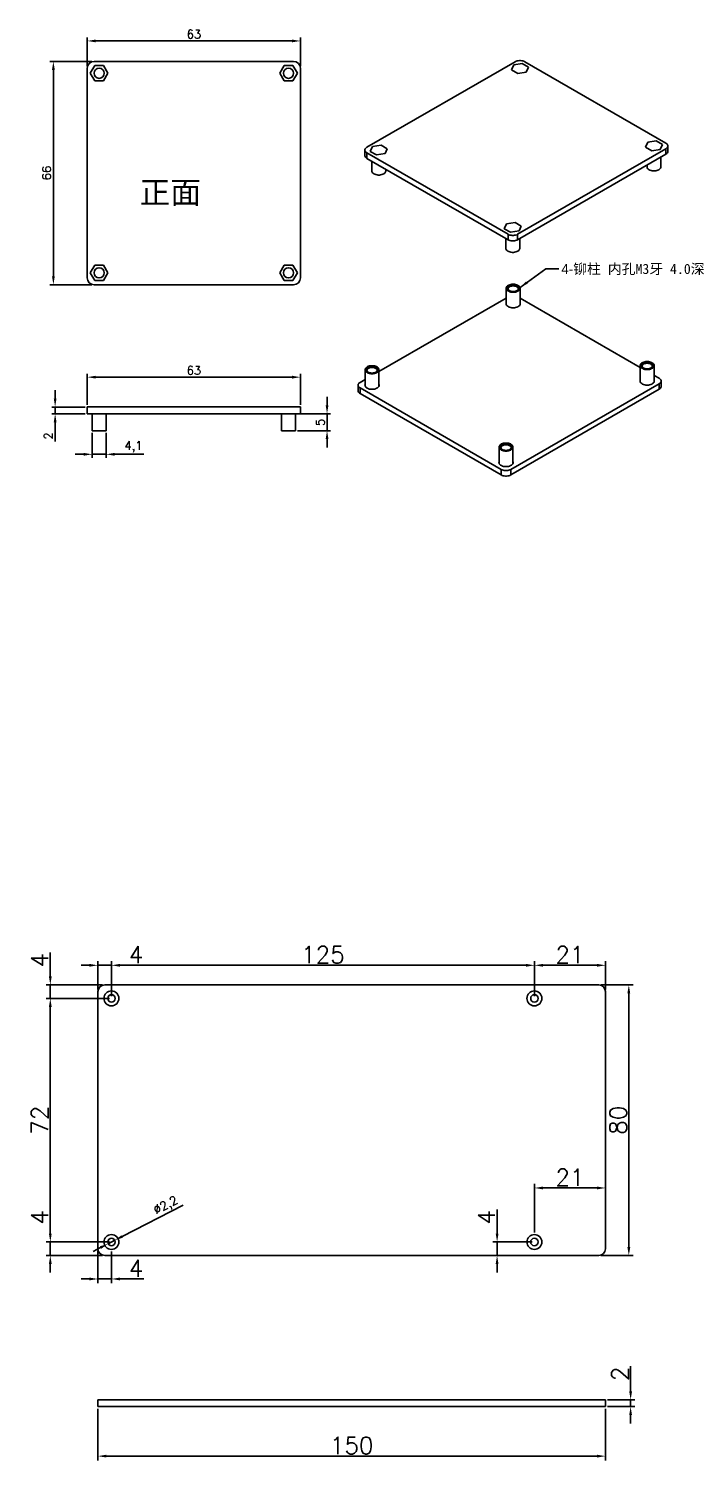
# Model space of a CAD drawing. Header units: millimetres. Extents: x 1426 to 4436, y -331 to 92.
# Drawn here: x 2455 to 2647, y -331.2 to 92.1 of the extents above; entities that cross this region are included whole.
import ezdxf

# ---------------------------------------------------------------- set-up
doc = ezdxf.new("R2010")
doc.units = ezdxf.units.MM
doc.styles.add('ST', font='PMingLiU.ttf')
doc.styles.get("Standard").update_dxf_attribs({"font": 'txt', "bigfont": 'gbcbig.shx'})
doc.dimstyles.new('ISO-25', dxfattribs={"dimtxt": 2.5, "dimasz": 2.5, "dimexe": 1.25, "dimexo": 0.625, "dimtad": 1, "dimtxsty": 'Standard', "dimcen": 2.5, "dimadec": 0, "dimazin": 0, "dimtfac": 1, "dimtmove": 0, "dimatfit": 3, "dimfxl": 0, "dimarcsym": 0})

# ---------------------------------------------------------------- blocks, each defined once
blk = doc.blocks.new('*D257')
at = {"color": 0, "lineweight": -2}
for p, q in [((2472.94, -184.84), (2470.44, -184.84)), ((2475.44, -192), (2475.44, -183.59)), ((2475.44, -184.84), (2479.44, -184.84)), ((2479.44, -194), (2479.44, -183.59)), ((2481.94, -184.84), (2489.02, -184.84))]:
    blk.add_line(p, q, dxfattribs=at)
at = {"color": 0}
for points in [[(2472.94, -184.42), (2472.94, -185.25), (2475.44, -184.84)], [(2481.94, -184.42), (2481.94, -185.25), (2479.44, -184.84)]]:
    blk.add_solid(points, dxfattribs=at)
at = {"layer": 'Defpoints', "color": 0}
for p in [(2479.44, -184.84), (2475.44, -192.63), (2479.44, -194.63)]:
    blk.add_point(p, dxfattribs=at)
at = {"color": 0, "insert": (2486.73, -181.71), "char_height": 5, "attachment_point": 5}
blk.add_mtext('4', dxfattribs=at)
blk = doc.blocks.new('*D259')
at = {"color": 0, "lineweight": -2}
for p, q in [((2479.44, -194), (2479.44, -183.59)), ((2481.94, -184.84), (2601.94, -184.84)), ((2604.44, -194), (2604.44, -183.59))]:
    blk.add_line(p, q, dxfattribs=at)
at = {"color": 0}
for points in [[(2481.94, -184.42), (2481.94, -185.25), (2479.44, -184.84)], [(2601.94, -184.42), (2601.94, -185.25), (2604.44, -184.84)]]:
    blk.add_solid(points, dxfattribs=at)
at = {"layer": 'Defpoints', "color": 0}
for p in [(2604.44, -184.84), (2479.44, -194.63), (2604.44, -194.63)]:
    blk.add_point(p, dxfattribs=at)
at = {"color": 0, "insert": (2541.94, -181.71), "char_height": 5, "attachment_point": 5}
blk.add_mtext('125', dxfattribs=at)
blk = doc.blocks.new('*D260')
at = {"color": 0, "lineweight": -2}
for p, q in [((2604.44, -194), (2604.44, -183.59)), ((2606.94, -184.84), (2622.94, -184.84)), ((2625.44, -192), (2625.44, -183.59))]:
    blk.add_line(p, q, dxfattribs=at)
at = {"color": 0}
for points in [[(2606.94, -184.42), (2606.94, -185.25), (2604.44, -184.84)], [(2622.94, -184.42), (2622.94, -185.25), (2625.44, -184.84)]]:
    blk.add_solid(points, dxfattribs=at)
at = {"layer": 'Defpoints', "color": 0}
for p in [(2625.44, -184.84), (2604.44, -194.63), (2625.44, -192.63)]:
    blk.add_point(p, dxfattribs=at)
at = {"color": 0, "insert": (2614.94, -181.71), "char_height": 5, "attachment_point": 5}
blk.add_mtext('21', dxfattribs=at)
blk = doc.blocks.new('*D258')
at = {"color": 0, "lineweight": -2}
for p, q in [((2461.37, -264.13), (2461.37, -257.05)), ((2478.81, -266.63), (2460.12, -266.63)), ((2461.37, -270.63), (2461.37, -266.63)), ((2476.81, -270.63), (2460.12, -270.63)), ((2461.37, -273.13), (2461.37, -275.63))]:
    blk.add_line(p, q, dxfattribs=at)
at = {"color": 0}
for points in [[(2460.95, -264.13), (2461.78, -264.13), (2461.37, -266.63)], [(2460.95, -273.13), (2461.78, -273.13), (2461.37, -270.63)]]:
    blk.add_solid(points, dxfattribs=at)
at = {"layer": 'Defpoints', "color": 0}
for p in [(2461.37, -266.63), (2479.44, -266.63), (2477.44, -270.63)]:
    blk.add_point(p, dxfattribs=at)
at = {"color": 0, "insert": (2458.24, -259.34), "char_height": 5, "attachment_point": 5, "rotation": 90}
blk.add_mtext('4', dxfattribs=at)
blk = doc.blocks.new('*D261')
at = {"color": 0, "lineweight": -2}
for p, q in [((2478.81, -194.63), (2460.12, -194.63)), ((2461.37, -264.13), (2461.37, -197.13)), ((2478.81, -266.63), (2460.12, -266.63))]:
    blk.add_line(p, q, dxfattribs=at)
at = {"color": 0}
for points in [[(2460.95, -197.13), (2461.78, -197.13), (2461.37, -194.63)], [(2460.95, -264.13), (2461.78, -264.13), (2461.37, -266.63)]]:
    blk.add_solid(points, dxfattribs=at)
at = {"layer": 'Defpoints', "color": 0}
for p in [(2461.37, -194.63), (2479.44, -194.63), (2479.44, -266.63)]:
    blk.add_point(p, dxfattribs=at)
at = {"color": 0, "insert": (2458.24, -230.63), "char_height": 5, "attachment_point": 5, "rotation": 90}
blk.add_mtext('72', dxfattribs=at)
blk = doc.blocks.new('*D262')
at = {"color": 0, "lineweight": -2}
for p, q in [((2461.37, -188.13), (2461.37, -181.05)), ((4149.79, -185.76), (4131.83, -185.76)), ((4133.08, -237.06), (4133.08, -188.26)), ((2476.81, -190.63), (2460.12, -190.63)), ((2478.81, -194.63), (2460.12, -194.63)), ((2461.37, -194.63), (2461.37, -190.63)), ((2461.37, -197.13), (2461.37, -199.63)), ((4148.51, -239.56), (4131.83, -239.56))]:
    blk.add_line(p, q, dxfattribs=at)
at = {"color": 0}
for points in [[(4132.66, -188.26), (4133.5, -188.26), (4133.08, -185.76)], [(2460.95, -188.13), (2461.78, -188.13), (2461.37, -190.63)], [(2460.95, -197.13), (2461.78, -197.13), (2461.37, -194.63)], [(4132.66, -237.06), (4133.5, -237.06), (4133.08, -239.56)]]:
    blk.add_solid(points, dxfattribs=at)
at = {"layer": 'Defpoints', "color": 0}
for p in [(4133.08, -185.76), (4150.42, -185.76), (2461.37, -190.63), (2477.44, -190.63), (2479.44, -194.63), (4149.14, -239.56)]:
    blk.add_point(p, dxfattribs=at)
at = {"color": 0, "attachment_point": 5, "rotation": 90}
for s, insert, char_height in [('4', (2458.24, -183.34), 5), ('53,8', (4131, -212.66), 2.5)]:
    blk.add_mtext(s, dxfattribs=dict(at, insert=insert, char_height=char_height))
blk = doc.blocks.new('*D263')
at = {"color": 0, "lineweight": -2}
for p, q in [((4144.42, -196.04), (4144.42, -178.9)), ((4146.92, -180.15), (4173.92, -180.15)), ((4176.42, -200.83), (4176.42, -178.9)), ((2593.41, -264.13), (2593.41, -257.05)), ((2603.81, -266.63), (2592.16, -266.63)), ((2593.41, -270.63), (2593.41, -266.63)), ((2593.46, -270.63), (2592.16, -270.63)), ((2593.41, -273.13), (2593.41, -275.63))]:
    blk.add_line(p, q, dxfattribs=at)
at = {"color": 0}
for points in [[(4146.92, -179.74), (4146.92, -180.57), (4144.42, -180.15)], [(4173.92, -179.74), (4173.92, -180.57), (4176.42, -180.15)], [(2592.99, -264.13), (2593.83, -264.13), (2593.41, -266.63)], [(2592.99, -273.13), (2593.83, -273.13), (2593.41, -270.63)]]:
    blk.add_solid(points, dxfattribs=at)
at = {"layer": 'Defpoints', "color": 0}
for p in [(4176.42, -180.15), (4144.42, -196.66), (4176.42, -201.46), (2593.41, -266.63), (2604.44, -266.63), (2594.08, -270.63)]:
    blk.add_point(p, dxfattribs=at)
at = {"color": 0, "insert": (4160.42, -178.28), "char_height": 2.5, "attachment_point": 5}
blk.add_mtext('32', dxfattribs=at)
at = {"color": 0, "insert": (2590.28, -259.34), "char_height": 5, "attachment_point": 5, "rotation": 90}
blk.add_mtext('4', dxfattribs=at)
blk = doc.blocks.new('*D264')
at = {"color": 0, "lineweight": -2}
for p, q in [((2604.44, -263.8), (2604.44, -249.41)), ((2606.94, -250.66), (2622.94, -250.66)), ((2625.44, -250.62), (2625.44, -251.91))]:
    blk.add_line(p, q, dxfattribs=at)
at = {"color": 0}
for points in [[(2606.94, -250.25), (2606.94, -251.08), (2604.44, -250.66)], [(2622.94, -250.25), (2622.94, -251.08), (2625.44, -250.66)]]:
    blk.add_solid(points, dxfattribs=at)
at = {"layer": 'Defpoints', "color": 0}
for p in [(2625.44, -250), (2625.44, -250.66), (2604.44, -264.43)]:
    blk.add_point(p, dxfattribs=at)
at = {"color": 0, "insert": (2614.94, -247.54), "char_height": 5, "attachment_point": 5}
blk.add_mtext('21', dxfattribs=at)
blk = doc.blocks.new('*D265')
at = {"color": 0, "lineweight": -2}
for p, q in [((2475.44, -269.25), (2475.44, -278.82)), ((2479.44, -269.45), (2479.44, -278.82)), ((2472.94, -277.57), (2470.44, -277.57)), ((2475.44, -277.57), (2479.44, -277.57)), ((2481.94, -277.57), (2489.02, -277.57))]:
    blk.add_line(p, q, dxfattribs=at)
at = {"color": 0}
for points in [[(2472.94, -277.15), (2472.94, -277.98), (2475.44, -277.57)], [(2481.94, -277.15), (2481.94, -277.98), (2479.44, -277.57)]]:
    blk.add_solid(points, dxfattribs=at)
at = {"layer": 'Defpoints', "color": 0}
for p in [(2475.44, -268.63), (2479.44, -268.83), (2479.44, -277.57)]:
    blk.add_point(p, dxfattribs=at)
at = {"color": 0, "insert": (2486.73, -274.44), "char_height": 5, "attachment_point": 5}
blk.add_mtext('4', dxfattribs=at)
blk = doc.blocks.new('*D266')
at = {"color": 0, "lineweight": -2}
for p, q in [((2475.44, -315.93), (2475.44, -331.19)), ((2625.44, -315.93), (2625.44, -331.19)), ((2622.94, -329.94), (2477.94, -329.94))]:
    blk.add_line(p, q, dxfattribs=at)
at = {"color": 0}
for points in [[(2477.94, -329.52), (2477.94, -330.35), (2475.44, -329.94)], [(2622.94, -329.52), (2622.94, -330.35), (2625.44, -329.94)]]:
    blk.add_solid(points, dxfattribs=at)
at = {"layer": 'Defpoints', "color": 0}
for p in [(2475.44, -315.31), (2625.44, -315.31), (2475.44, -329.94)]:
    blk.add_point(p, dxfattribs=at)
at = {"color": 0, "insert": (2550.44, -326.81), "char_height": 5, "attachment_point": 5}
blk.add_mtext('150', dxfattribs=at)
blk = doc.blocks.new('*D267')
at = {"color": 0, "lineweight": -2}
for p, q in [((2632.87, -310.81), (2632.87, -303.34)), ((2626.06, -313.31), (2634.12, -313.31)), ((2626.06, -315.31), (2634.12, -315.31)), ((2632.87, -315.31), (2632.87, -313.31)), ((2632.87, -317.81), (2632.87, -320.31))]:
    blk.add_line(p, q, dxfattribs=at)
at = {"color": 0}
for points in [[(2632.46, -310.81), (2633.29, -310.81), (2632.87, -313.31)], [(2632.46, -317.81), (2633.29, -317.81), (2632.87, -315.31)]]:
    blk.add_solid(points, dxfattribs=at)
at = {"layer": 'Defpoints', "color": 0}
for p in [(2625.44, -313.31), (2625.44, -315.31), (2632.87, -315.31)]:
    blk.add_point(p, dxfattribs=at)
at = {"color": 0, "insert": (2629.75, -305.63), "char_height": 5, "attachment_point": 5, "rotation": 90}
blk.add_mtext('2', dxfattribs=at)
blk = doc.blocks.new('*D268')
at = {"color": 0, "lineweight": -2}
for p, q in [((2500.59, -255.73), (2482.64, -264.98)), ((2478.46, -267.13), (2480.42, -266.12)), ((2476.24, -268.28), (2474.02, -269.42))]:
    blk.add_line(p, q, dxfattribs=at)
at = {"color": 0}
for points in [[(2482.45, -264.61), (2482.83, -265.35), (2480.42, -266.12)], [(2476.05, -267.91), (2476.43, -268.65), (2478.46, -267.13)]]:
    blk.add_solid(points, dxfattribs=at)
at = {"layer": 'Defpoints', "color": 0}
for p in [(2480.42, -266.12), (2478.46, -267.13)]:
    blk.add_point(p, dxfattribs=at)
at = {"color": 0, "insert": (2495.56, -255.98), "char_height": 2.5, "attachment_point": 5, "rotation": 27.2556}
blk.add_mtext('∅2,2', dxfattribs=at)
blk = doc.blocks.new('*D269')
at = {"color": 0, "lineweight": -2}
for p, q in [((2624.06, -190.63), (2633.59, -190.63)), ((2632.34, -268.13), (2632.34, -193.13)), ((2624.06, -270.63), (2633.59, -270.63))]:
    blk.add_line(p, q, dxfattribs=at)
at = {"color": 0}
for points in [[(2631.92, -193.13), (2632.76, -193.13), (2632.34, -190.63)], [(2631.92, -268.13), (2632.76, -268.13), (2632.34, -270.63)]]:
    blk.add_solid(points, dxfattribs=at)
at = {"layer": 'Defpoints', "color": 0}
for p in [(2623.44, -190.63), (2632.34, -190.63), (2623.44, -270.63)]:
    blk.add_point(p, dxfattribs=at)
at = {"color": 0, "insert": (2629.22, -230.63), "char_height": 5, "attachment_point": 5, "rotation": 90}
blk.add_mtext('80', dxfattribs=at)
blk = doc.blocks.new('*D247')
at = {"color": 0, "lineweight": -2}
for p, q in [((2472.29, 80.99), (2472.29, 89.42)), ((2535.29, 80.99), (2535.29, 89.42)), ((2474.79, 88.42), (2532.79, 88.42))]:
    blk.add_line(p, q, dxfattribs=at)
at = {"color": 0}
for points in [[(2474.79, 88.84), (2474.79, 88.01), (2472.29, 88.42)], [(2532.79, 88.84), (2532.79, 88.01), (2535.29, 88.42)]]:
    blk.add_solid(points, dxfattribs=at)
at = {"layer": 'Defpoints', "color": 0}
for p in [(2535.29, 88.42), (2472.29, 80.37), (2535.29, 80.37)]:
    blk.add_point(p, dxfattribs=at)
at = {"color": 0, "insert": (2503.79, 90.42), "char_height": 2.5, "attachment_point": 5}
blk.add_mtext('63', dxfattribs=at)
blk = doc.blocks.new('*D248')
at = {"color": 0, "lineweight": -2}
for p, q in [((2473.66, 82.37), (2461.27, 82.37)), ((2462.27, 79.87), (2462.27, 18.87)), ((2473.66, 16.37), (2461.27, 16.37))]:
    blk.add_line(p, q, dxfattribs=at)
at = {"color": 0}
for points in [[(2461.86, 79.87), (2462.69, 79.87), (2462.27, 82.37)], [(2461.86, 18.87), (2462.69, 18.87), (2462.27, 16.37)]]:
    blk.add_solid(points, dxfattribs=at)
at = {"layer": 'Defpoints', "color": 0}
for p in [(2474.29, 82.37), (2462.27, 16.37), (2474.29, 16.37)]:
    blk.add_point(p, dxfattribs=at)
at = {"color": 0, "insert": (2460.27, 49.37), "char_height": 2.5, "attachment_point": 5, "rotation": 90}
blk.add_mtext('66', dxfattribs=at)
blk = doc.blocks.new('*D249')
at = {"color": 0, "lineweight": -2}
for p, q in [((2462.79, -17.29), (2462.79, -14.79)), ((2471.66, -19.79), (2461.79, -19.79)), ((2462.79, -19.79), (2462.79, -21.79)), ((2471.66, -21.79), (2461.79, -21.79)), ((2462.79, -24.29), (2462.79, -29.95))]:
    blk.add_line(p, q, dxfattribs=at)
at = {"color": 0}
for points in [[(2462.38, -17.29), (2463.21, -17.29), (2462.79, -19.79)], [(2462.38, -24.29), (2463.21, -24.29), (2462.79, -21.79)]]:
    blk.add_solid(points, dxfattribs=at)
at = {"layer": 'Defpoints', "color": 0}
for p in [(2472.29, -19.79), (2462.79, -21.79), (2472.29, -21.79)]:
    blk.add_point(p, dxfattribs=at)
at = {"color": 0, "insert": (2460.79, -28.37), "char_height": 2.5, "attachment_point": 5, "rotation": 90}
blk.add_mtext('2', dxfattribs=at)
blk = doc.blocks.new('*D250')
at = {"color": 0, "lineweight": -2}
for p, q in [((2473.74, -27.41), (2473.74, -34.77)), ((2477.84, -27.41), (2477.84, -34.77)), ((2471.24, -33.77), (2468.74, -33.77)), ((2473.74, -33.77), (2477.84, -33.77)), ((2480.34, -33.77), (2489, -33.77))]:
    blk.add_line(p, q, dxfattribs=at)
at = {"color": 0}
for points in [[(2471.24, -33.36), (2471.24, -34.19), (2473.74, -33.77)], [(2480.34, -33.36), (2480.34, -34.19), (2477.84, -33.77)]]:
    blk.add_solid(points, dxfattribs=at)
at = {"layer": 'Defpoints', "color": 0}
for p in [(2473.74, -26.79), (2477.84, -26.79), (2473.74, -33.77)]:
    blk.add_point(p, dxfattribs=at)
at = {"color": 0, "insert": (2485.96, -31.56), "char_height": 2.5, "attachment_point": 5}
blk.add_mtext('4,1', dxfattribs=at)
blk = doc.blocks.new('*D251')
at = {"color": 0, "lineweight": -2}
for p, q in [((2472.29, -19.16), (2472.29, -9.97)), ((2532.79, -10.97), (2474.79, -10.97)), ((2535.29, -19.16), (2535.29, -9.97))]:
    blk.add_line(p, q, dxfattribs=at)
at = {"color": 0}
for points in [[(2474.79, -10.55), (2474.79, -11.39), (2472.29, -10.97)], [(2532.79, -10.55), (2532.79, -11.39), (2535.29, -10.97)]]:
    blk.add_solid(points, dxfattribs=at)
at = {"layer": 'Defpoints', "color": 0}
for p in [(2472.29, -10.97), (2472.29, -19.79), (2535.29, -19.79)]:
    blk.add_point(p, dxfattribs=at)
at = {"color": 0, "insert": (2503.79, -8.97), "char_height": 2.5, "attachment_point": 5}
blk.add_mtext('63', dxfattribs=at)
blk = doc.blocks.new('*D252')
at = {"color": 0, "lineweight": -2}
for p, q in [((2543.15, -19.29), (2543.15, -16.79)), ((2534.46, -21.79), (2544.15, -21.79)), ((2543.15, -26.79), (2543.15, -21.79)), ((2534.46, -26.79), (2544.15, -26.79)), ((2543.15, -29.29), (2543.15, -31.79))]:
    blk.add_line(p, q, dxfattribs=at)
at = {"color": 0}
for points in [[(2542.74, -19.29), (2543.57, -19.29), (2543.15, -21.79)], [(2542.74, -29.29), (2543.57, -29.29), (2543.15, -26.79)]]:
    blk.add_solid(points, dxfattribs=at)
at = {"layer": 'Defpoints', "color": 0}
for p in [(2533.84, -21.79), (2543.15, -21.79), (2533.84, -26.79)]:
    blk.add_point(p, dxfattribs=at)
at = {"color": 0, "insert": (2541.15, -24.29), "char_height": 2.5, "attachment_point": 5, "rotation": 90}
blk.add_mtext('5', dxfattribs=at)

msp = doc.modelspace()

# ---------------------------------------------------------------- linework, layer by layer
for p, q in [((2473.18698, 78.86695), (2474.48602, 81.11695)), ((2474.28505, 82.36695), (2533.28505, 82.36695)), ((2474.48602, 81.11695), (2477.08409, 81.11695)), ((2477.08409, 81.11695), (2478.38313, 78.86695)), ((2529.18698, 78.86695), (2530.48602, 81.11695)), ((2530.48602, 81.11695), (2533.08409, 81.11695)), ((2533.08409, 81.11695), (2534.38313, 78.86695)), ((2554.91228, 56.98218), (2598.7529, 82.29333)), ((2597.65756, 79.87205), (2598.33, 81.32093)), ((2598.33, 81.32093), (2600.83954, 81.70915)), ((2600.83954, 81.70915), (2602.67666, 80.6485)), ((2601.58133, 82.29333), (2643.30063, 58.20692)), ((2602.67666, 80.6485), (2602.00423, 79.19963)), ((2602.67666, 80.64034), (2602.00423, 79.19146)), ((2602.67666, 80.6485), (2602.67666, 80.64034)), ((2472.28505, 18.36695), (2472.28505, 80.36695)), ((2474.48602, 76.61695), (2473.18698, 78.86695)), ((2477.08409, 76.61695), (2474.48602, 76.61695)), ((2478.38313, 78.86695), (2477.08409, 76.61695)), ((2530.48602, 76.61695), (2529.18698, 78.86695)), ((2533.08409, 76.61695), (2530.48602, 76.61695)), ((2534.38313, 78.86695), (2533.08409, 76.61695)), ((2535.28505, 80.36695), (2535.28505, 18.36695)), ((2599.49468, 78.8114), (2597.65756, 79.87205)), ((2597.65756, 79.87205), (2597.65756, 79.86389)), ((2599.49468, 78.80324), (2597.65756, 79.86389)), ((2602.00423, 79.19963), (2599.49468, 78.8114)), ((2602.00423, 79.19146), (2599.49468, 78.80324)), ((2599.49468, 78.8114), (2599.49468, 78.80324)), ((2602.00423, 79.19963), (2602.00423, 79.19146)), ((2554.32649, 56.16569), (2554.32649, 54.53269)), ((2596.63158, 31.26279), (2554.91228, 55.34921)), ((2554.91228, 53.7162), (2554.91228, 55.34921)), ((2555.93826, 55.78563), (2556.6107, 57.23451)), ((2557.77538, 54.72498), (2555.93826, 55.78563)), ((2555.93826, 55.78563), (2555.93826, 55.77747)), ((2557.77538, 54.71682), (2555.93826, 55.77747)), ((2556.6107, 57.23451), (2559.12024, 57.62273)), ((2560.28493, 55.11321), (2557.77538, 54.72498)), ((2560.28493, 55.10504), (2557.77538, 54.71682)), ((2559.12024, 57.62273), (2560.95736, 56.56208)), ((2560.95736, 56.56208), (2560.28493, 55.11321)), ((2560.95736, 56.55392), (2560.28493, 55.10504)), ((2560.28493, 55.11321), (2560.28493, 55.10504)), ((2560.95736, 56.56208), (2560.95736, 56.55392)), ((2643.30063, 56.57394), (2599.46001, 31.26279)), ((2637.25554, 57.01037), (2637.92798, 58.45924)), ((2639.09266, 55.94972), (2637.25554, 57.01037)), ((2637.25554, 57.01037), (2637.25554, 57.0022)), ((2639.09266, 55.94155), (2637.25554, 57.0022)), ((2637.92798, 58.45924), (2640.43752, 58.84747)), ((2641.60221, 56.33794), (2639.09266, 55.94972)), ((2641.60221, 56.32978), (2639.09266, 55.94155)), ((2639.09266, 55.94972), (2639.09266, 55.94155)), ((2640.43752, 58.84747), (2642.27464, 57.78682)), ((2642.27464, 57.78682), (2641.60221, 56.33794)), ((2642.27464, 57.77865), (2641.60221, 56.32978)), ((2641.60221, 56.33794), (2641.60221, 56.32978)), ((2642.27464, 57.78682), (2642.27464, 57.77865)), ((2643.30063, 54.94094), (2643.30063, 56.57394)), ((2643.88641, 55.75743), (2643.88641, 57.39043)), ((2596.63158, 29.62979), (2554.91228, 53.7162)), ((2556.39781, 52.85854), (2556.39781, 49.96846)), ((2557.77538, 54.72498), (2557.77538, 54.71682)), ((2643.30063, 54.94094), (2599.46001, 29.62979)), ((2637.71509, 51.71616), (2637.71509, 51.19319)), ((2641.81509, 51.19319), (2641.81509, 54.08327)), ((2560.49781, 49.96846), (2560.49781, 50.49143)), ((2595.53624, 32.92395), (2596.20868, 34.37283)), ((2596.20868, 34.37283), (2598.71822, 34.76105)), ((2598.71822, 34.76105), (2600.55534, 33.7004)), ((2597.37336, 31.8633), (2595.53624, 32.92395)), ((2595.53624, 32.92395), (2595.53624, 32.91579)), ((2597.37336, 31.85514), (2595.53624, 32.91579)), ((2595.99579, 29.99686), (2595.99579, 27.10677)), ((2596.63158, 29.62979), (2596.63158, 31.26279)), ((2599.88291, 32.25153), (2597.37336, 31.8633)), ((2599.88291, 32.24336), (2597.37336, 31.85514)), ((2597.37336, 31.8633), (2597.37336, 31.85514)), ((2599.46001, 29.62979), (2599.46001, 31.26279)), ((2600.55534, 33.7004), (2599.88291, 32.25153)), ((2600.55534, 33.69224), (2599.88291, 32.24336)), ((2599.88291, 32.25153), (2599.88291, 32.24336)), ((2600.09579, 27.10677), (2600.09579, 29.99686)), ((2600.55534, 33.7004), (2600.55534, 33.69224)), ((2473.18698, 19.86695), (2474.48602, 22.11695)), ((2474.48602, 22.11695), (2477.08409, 22.11695)), ((2477.08409, 22.11695), (2478.38313, 19.86695)), ((2529.18698, 19.86695), (2530.48602, 22.11695)), ((2530.48602, 22.11695), (2533.08409, 22.11695)), ((2533.08409, 22.11695), (2534.38313, 19.86695)), ((2474.48602, 17.61695), (2473.18698, 19.86695)), ((2477.08409, 17.61695), (2474.48602, 17.61695)), ((2478.38313, 19.86695), (2477.08409, 17.61695)), ((2530.48602, 17.61695), (2529.18698, 19.86695)), ((2533.08409, 17.61695), (2530.48602, 17.61695)), ((2534.38313, 19.86695), (2533.08409, 17.61695)), ((2533.28505, 16.36695), (2474.28505, 16.36695)), ((2596.11369, 15.31659), (2596.11369, 10.48936)), ((2600.21369, 10.48936), (2600.21369, 15.31659)), ((2596.11369, 12.42651), (2558.49439, -9.29279)), ((2635.71167, -8.06806), (2600.21369, 12.42651)), ((2635.71167, -7.54509), (2635.71167, -12.37232)), ((2639.81167, -12.37232), (2639.81167, -7.54509)), ((2554.39439, -11.65991), (2552.90886, -12.51757)), ((2554.39439, -8.76982), (2554.39439, -13.59706)), ((2558.49439, -13.59706), (2558.49439, -8.76982)), ((2641.29721, -11.29284), (2639.81167, -10.43518)), ((2641.88299, -13.74233), (2641.88299, -12.10933)), ((2552.32307, -13.33406), (2552.32307, -14.96706)), ((2552.90886, -14.15055), (2594.62816, -38.23697)), ((2552.90886, -14.15055), (2552.90886, -15.78355)), ((2552.90886, -15.78355), (2594.62816, -39.86997)), ((2597.45659, -38.23697), (2641.29721, -12.92582)), ((2597.45659, -39.86997), (2641.29721, -14.55882)), ((2641.29721, -12.92582), (2641.29721, -14.55882)), ((2472.28505, -19.78585), (2535.28505, -19.78585)), ((2472.28505, -21.78585), (2472.28505, -19.78585)), ((2535.28505, -21.78585), (2535.28505, -19.78585)), ((2472.28505, -21.78585), (2535.28505, -21.78585)), ((2473.73505, -21.78585), (2473.73505, -26.78585)), ((2477.83505, -26.78585), (2477.83505, -21.78585)), ((2529.73505, -21.78585), (2529.73505, -26.78585)), ((2533.83505, -26.78585), (2533.83505, -21.78585)), ((2477.83505, -26.78585), (2473.73505, -26.78585)), ((2533.83505, -26.78585), (2529.73505, -26.78585)), ((2593.99237, -31.63151), (2593.99237, -36.45874)), ((2598.09237, -36.45874), (2598.09237, -31.63151)), ((2594.62816, -38.23697), (2594.62816, -39.86997)), ((2597.45659, -38.23697), (2597.45659, -39.86997)), ((2475.43786, -268.62874), (2475.43786, -192.62874)), ((2477.43786, -190.62874), (2623.43786, -190.62874)), ((2625.43786, -192.62874), (2625.43786, -268.62874)), ((2623.43786, -270.62874), (2477.43786, -270.62874)), ((2475.43786, -315.30751), (2475.43786, -313.30751)), ((2475.43786, -313.30751), (2625.43786, -313.30751)), ((2475.43786, -315.30751), (2625.43786, -315.30751)), ((2625.43786, -315.30751), (2625.43786, -313.30751))]:
    msp.add_line(p, q)
for points in [[(2598.7529, 82.29333, 0), (2599.01996, 82.42271, 0), (2599.32188, 82.52335, 0), (2599.64947, 82.59219, 0), (2599.9928, 82.62714, 0), (2600.34142, 82.62714, 0), (2600.68475, 82.59219, 0), (2601.01235, 82.52335, 0), (2601.31427, 82.42271, 0), (2601.58133, 82.29333, 0)], [(2554.32649, 56.16569, 0), (2554.35688, 56.3662, 0), (2554.44711, 56.56062, 0), (2554.59444, 56.74304, 0), (2554.7944, 56.90791, 0), (2554.91228, 56.98218, 0)], [(2554.91228, 55.34921, 0), (2554.68819, 55.50339, 0), (2554.51388, 55.6777, 0), (2554.39464, 55.86684, 0), (2554.3341, 56.06506, 0), (2554.32649, 56.16569, 0)], [(2643.30063, 58.20692, 0), (2643.52472, 58.05273, 0), (2643.69903, 57.87842, 0), (2643.81826, 57.68928, 0), (2643.8788, 57.49107, 0), (2643.88641, 57.39043, 0)], [(2643.88641, 57.39043, 0), (2643.85603, 57.18992, 0), (2643.7658, 56.9955, 0), (2643.61846, 56.81308, 0), (2643.4185, 56.64821, 0), (2643.30063, 56.57394, 0)], [(2643.88641, 55.75743, 0), (2643.85603, 55.55692, 0), (2643.7658, 55.3625, 0), (2643.61846, 55.18008, 0), (2643.4185, 55.01521, 0), (2643.30063, 54.94094, 0)], [(2554.91228, 53.7162, 0), (2554.68819, 53.87039, 0), (2554.51388, 54.0447, 0), (2554.39464, 54.23384, 0), (2554.3341, 54.43206, 0), (2554.32649, 54.53269, 0)], [(2641.21466, 50.35629, 0), (2640.94092, 50.22368, 0), (2640.63146, 50.12052, 0), (2640.29567, 50.04996, 0), (2639.94376, 50.01414, 0), (2639.58642, 50.01414, 0), (2639.23451, 50.04996, 0), (2638.89873, 50.12052, 0), (2638.58926, 50.22368, 0), (2638.31552, 50.35629, 0), (2638.08583, 50.51433, 0), (2637.90716, 50.693, 0), (2637.78494, 50.88686, 0), (2637.72289, 51.09004, 0), (2637.71509, 51.19319, 0)], [(2641.81509, 51.19319, 0), (2641.78395, 50.98767, 0), (2641.69146, 50.78839, 0), (2641.54044, 50.60141, 0), (2641.33548, 50.43241, 0), (2641.21466, 50.35629, 0)], [(2559.89738, 49.13155, 0), (2559.62364, 48.99894, 0), (2559.31418, 48.89579, 0), (2558.97839, 48.82523, 0), (2558.62648, 48.7894, 0), (2558.26914, 48.7894, 0), (2557.91723, 48.82523, 0), (2557.58145, 48.89579, 0), (2557.27198, 48.99894, 0), (2556.99824, 49.13155, 0), (2556.76855, 49.2896, 0), (2556.58988, 49.46826, 0), (2556.46766, 49.66213, 0), (2556.40561, 49.8653, 0), (2556.39781, 49.96846, 0)], [(2560.49781, 49.96846, 0), (2560.46667, 49.76293, 0), (2560.37418, 49.56366, 0), (2560.22316, 49.37668, 0), (2560.0182, 49.20768, 0), (2559.89738, 49.13155, 0)], [(2599.46001, 31.26279, 0), (2599.19295, 31.13341, 0), (2598.89103, 31.03277, 0), (2598.56343, 30.96393, 0), (2598.2201, 30.92898, 0), (2597.87148, 30.92898, 0), (2597.52815, 30.96393, 0), (2597.20056, 31.03277, 0), (2596.89864, 31.13341, 0), (2596.63158, 31.26279, 0)], [(2599.46001, 29.62979, 0), (2599.19295, 29.50041, 0), (2598.89103, 29.39977, 0), (2598.56343, 29.33093, 0), (2598.2201, 29.29598, 0), (2597.87148, 29.29598, 0), (2597.52815, 29.33093, 0), (2597.20056, 29.39977, 0), (2596.89864, 29.50041, 0), (2596.63158, 29.62979, 0)], [(2599.49536, 26.26987, 0), (2599.22162, 26.13726, 0), (2598.91216, 26.0341, 0), (2598.57637, 25.96354, 0), (2598.22446, 25.92772, 0), (2597.86712, 25.92772, 0), (2597.51521, 25.96354, 0), (2597.17943, 26.0341, 0), (2596.86996, 26.13726, 0), (2596.59622, 26.26987, 0), (2596.36653, 26.42791, 0), (2596.18786, 26.60658, 0), (2596.06564, 26.80044, 0), (2596.00359, 27.00362, 0), (2595.99579, 27.10677, 0)], [(2600.09579, 27.10677, 0), (2600.06465, 26.90125, 0), (2599.97216, 26.70197, 0), (2599.82114, 26.51499, 0), (2599.61618, 26.346, 0), (2599.49536, 26.26987, 0)], [(2596.71412, 16.15349, 0), (2596.48443, 15.99545, 0), (2596.30576, 15.81679, 0), (2596.18355, 15.62292, 0), (2596.12149, 15.41975, 0), (2596.11369, 15.31659, 0)], [(2596.11369, 15.31659, 0), (2596.14484, 15.11107, 0), (2596.23732, 14.91179, 0), (2596.38834, 14.72481, 0), (2596.5933, 14.55582, 0), (2596.84598, 14.40994, 0), (2597.13869, 14.2916, 0), (2597.46255, 14.20441, 0), (2597.80771, 14.15102, 0), (2598.16369, 14.13304, 0), (2598.51967, 14.15102, 0), (2598.86483, 14.20441, 0), (2599.18869, 14.2916, 0), (2599.48141, 14.40994, 0), (2599.73408, 14.55582, 0), (2599.93905, 14.72481, 0), (2600.09006, 14.91179, 0), (2600.18255, 15.11107, 0), (2600.21369, 15.31659, 0)], [(2596.96159, 14.62259, 0), (2596.77112, 14.75365, 0), (2596.62296, 14.90181, 0), (2596.52161, 15.06258, 0), (2596.47016, 15.23107, 0), (2596.47016, 15.40215, 0), (2596.52163, 15.57063, 0), (2596.62298, 15.7314, 0), (2596.77115, 15.87956, 0), (2596.96161, 16.01061, 0)], [(2597.10303, 15.76566, 0), (2596.93497, 15.65002, 0), (2596.80423, 15.51929, 0), (2596.7148, 15.37743, 0), (2596.6694, 15.22877, 0), (2596.66369, 15.15329, 0)], [(2596.66369, 15.15329, 0), (2596.68648, 15.00291, 0), (2596.75415, 14.8571, 0), (2596.86466, 14.72028, 0), (2597.01463, 14.59663, 0), (2597.03673, 14.58176, 0)], [(2600.21369, 15.31659, 0), (2600.18255, 15.52212, 0), (2600.09006, 15.72139, 0), (2599.93905, 15.90837, 0), (2599.73408, 16.07737, 0), (2599.48141, 16.22325, 0), (2599.18869, 16.34158, 0), (2598.86483, 16.42877, 0), (2598.51967, 16.48217, 0), (2598.16369, 16.50015, 0), (2597.80771, 16.48217, 0), (2597.46255, 16.42877, 0), (2597.13869, 16.34158, 0), (2596.84598, 16.22325, 0), (2596.71412, 16.15349, 0)], [(2599.36579, 14.62259, 0), (2599.13879, 14.51262, 0), (2598.88217, 14.42707, 0), (2598.60371, 14.36855, 0), (2598.31188, 14.33884, 0), (2598.01555, 14.33884, 0), (2597.72372, 14.36855, 0), (2597.44526, 14.42706, 0), (2597.18863, 14.5126, 0), (2596.96163, 14.62257, 0), (2596.96159, 14.62259, 0)], [(2596.96161, 16.01061, 0), (2597.18861, 16.12058, 0), (2597.44524, 16.20612, 0), (2597.7237, 16.26464, 0), (2598.01553, 16.29434, 0), (2598.31186, 16.29434, 0), (2598.60369, 16.26464, 0), (2598.88214, 16.20612, 0), (2599.13877, 16.12058, 0), (2599.36577, 16.01061, 0), (2599.55625, 15.87955, 0), (2599.70442, 15.73139, 0), (2599.80577, 15.57062, 0), (2599.85722, 15.40214, 0), (2599.85722, 15.23105, 0), (2599.80577, 15.06257, 0), (2599.70442, 14.9018, 0), (2599.55625, 14.75364, 0), (2599.36579, 14.62259, 0)], [(2599.66369, 15.15329, 0), (2599.6409, 15.30368, 0), (2599.57323, 15.44949, 0), (2599.46273, 15.5863, 0), (2599.31276, 15.70996, 0), (2599.12787, 15.8167, 0), (2598.91369, 15.90329, 0), (2598.67672, 15.96708, 0), (2598.42417, 16.00615, 0), (2598.16369, 16.01931, 0), (2597.90322, 16.00615, 0), (2597.65066, 15.96708, 0), (2597.41369, 15.90329, 0), (2597.19951, 15.8167, 0), (2597.10303, 15.76566, 0)], [(2599.29065, 14.58176, 0), (2599.44543, 14.70343, 0), (2599.56126, 14.83876, 0), (2599.63463, 14.98365, 0), (2599.66331, 15.1337, 0), (2599.66369, 15.15329, 0)], [(2596.06369, 10.75236, 0), (2596.0956, 10.96289, 0), (2596.11369, 11.01535, 0)], [(2600.26369, 10.75236, 0), (2600.23179, 10.54182, 0), (2600.13705, 10.33768, 0), (2599.98235, 10.14614, 0), (2599.77239, 9.97302, 0), (2599.51355, 9.82358, 0), (2599.21369, 9.70237, 0), (2598.88194, 9.61305, 0), (2598.52835, 9.55835, 0), (2598.16369, 9.53993, 0), (2597.79903, 9.55835, 0), (2597.44545, 9.61305, 0), (2597.11369, 9.70237, 0), (2596.81384, 9.82358, 0), (2596.555, 9.97302, 0), (2596.34504, 10.14614, 0), (2596.19034, 10.33768, 0), (2596.0956, 10.54182, 0), (2596.06369, 10.75236, 0)], [(2600.21369, 11.01535, 0), (2600.26165, 10.80583, 0), (2600.26369, 10.75236, 0)], [(2554.99482, -7.93292, 0), (2554.76513, -8.09096, 0), (2554.58646, -8.26963, 0), (2554.46425, -8.4635, 0), (2554.40219, -8.66667, 0), (2554.39439, -8.76982, 0)], [(2555.24229, -9.46383, 0), (2555.05182, -9.33277, 0), (2554.90366, -9.18461, 0), (2554.80231, -9.02384, 0), (2554.75086, -8.85535, 0), (2554.75086, -8.68427, 0), (2554.80233, -8.51578, 0), (2554.90368, -8.35502, 0), (2555.05185, -8.20686, 0), (2555.24231, -8.07581, 0)], [(2555.38373, -8.32076, 0), (2555.21567, -8.4364, 0), (2555.08493, -8.56713, 0), (2554.9955, -8.70898, 0), (2554.9501, -8.85765, 0), (2554.94439, -8.93312, 0)], [(2558.49439, -8.76982, 0), (2558.46325, -8.5643, 0), (2558.37076, -8.36502, 0), (2558.21975, -8.17805, 0), (2558.01478, -8.00905, 0), (2557.76211, -7.86317, 0), (2557.46939, -7.74483, 0), (2557.14553, -7.65764, 0), (2556.80037, -7.60425, 0), (2556.44439, -7.58627, 0), (2556.08841, -7.60425, 0), (2555.74325, -7.65764, 0), (2555.41939, -7.74483, 0), (2555.12668, -7.86317, 0), (2554.99482, -7.93292, 0)], [(2555.24231, -8.07581, 0), (2555.46931, -7.96584, 0), (2555.72594, -7.8803, 0), (2556.0044, -7.82178, 0), (2556.29623, -7.79207, 0), (2556.59256, -7.79207, 0), (2556.88439, -7.82178, 0), (2557.16284, -7.8803, 0), (2557.41947, -7.96584, 0), (2557.64647, -8.07581, 0), (2557.83695, -8.20687, 0), (2557.98512, -8.35503, 0), (2558.08647, -8.5158, 0), (2558.13792, -8.68428, 0), (2558.13792, -8.85537, 0), (2558.08647, -9.02385, 0), (2557.98512, -9.18462, 0), (2557.83695, -9.33278, 0), (2557.64649, -9.46383, 0)], [(2557.94439, -8.93312, 0), (2557.9216, -8.78274, 0), (2557.85393, -8.63693, 0), (2557.74343, -8.50012, 0), (2557.59346, -8.37646, 0), (2557.40857, -8.26972, 0), (2557.19439, -8.18313, 0), (2556.95742, -8.11933, 0), (2556.70487, -8.08026, 0), (2556.44439, -8.06711, 0), (2556.18392, -8.08026, 0), (2555.93136, -8.11933, 0), (2555.69439, -8.18313, 0), (2555.48021, -8.26972, 0), (2555.38373, -8.32076, 0)], [(2636.3121, -6.70819, 0), (2636.08241, -6.86623, 0), (2635.90374, -7.0449, 0), (2635.78153, -7.23876, 0), (2635.71947, -7.44194, 0), (2635.71167, -7.54509, 0)], [(2635.71167, -7.54509, 0), (2635.74282, -7.75061, 0), (2635.8353, -7.94989, 0), (2635.98632, -8.13687, 0), (2636.19128, -8.30587, 0), (2636.44396, -8.45175, 0), (2636.73667, -8.57008, 0), (2637.06053, -8.65727, 0), (2637.40569, -8.71067, 0), (2637.76167, -8.72865, 0), (2638.11765, -8.71067, 0), (2638.46281, -8.65727, 0), (2638.78667, -8.57008, 0), (2639.07939, -8.45175, 0), (2639.33206, -8.30587, 0), (2639.53703, -8.13687, 0), (2639.68804, -7.94989, 0), (2639.78053, -7.75061, 0), (2639.81167, -7.54509, 0)], [(2636.55957, -8.2391, 0), (2636.3691, -8.10804, 0), (2636.22094, -7.95987, 0), (2636.11959, -7.7991, 0), (2636.06814, -7.63062, 0), (2636.06814, -7.45953, 0), (2636.11961, -7.29105, 0), (2636.22096, -7.13028, 0), (2636.36913, -6.98212, 0), (2636.55959, -6.85108, 0)], [(2636.70101, -7.09602, 0), (2636.53295, -7.21166, 0), (2636.40221, -7.3424, 0), (2636.31278, -7.48425, 0), (2636.26738, -7.63291, 0), (2636.26167, -7.70839, 0)], [(2636.26167, -7.70839, 0), (2636.28446, -7.85877, 0), (2636.35213, -8.00459, 0), (2636.46263, -8.1414, 0), (2636.61261, -8.26506, 0), (2636.63471, -8.27992, 0)], [(2639.81167, -7.54509, 0), (2639.78053, -7.33957, 0), (2639.68804, -7.14029, 0), (2639.53703, -6.95331, 0), (2639.33206, -6.78432, 0), (2639.07939, -6.63843, 0), (2638.78667, -6.5201, 0), (2638.46281, -6.43291, 0), (2638.11765, -6.37952, 0), (2637.76167, -6.36153, 0), (2637.40569, -6.37952, 0), (2637.06053, -6.43291, 0), (2636.73667, -6.5201, 0), (2636.44396, -6.63843, 0), (2636.3121, -6.70819, 0)], [(2638.96377, -8.2391, 0), (2638.73677, -8.34907, 0), (2638.48015, -8.43461, 0), (2638.20169, -8.49313, 0), (2637.90986, -8.52284, 0), (2637.61353, -8.52284, 0), (2637.3217, -8.49314, 0), (2637.04324, -8.43463, 0), (2636.78661, -8.34909, 0), (2636.55961, -8.23912, 0), (2636.55957, -8.2391, 0)], [(2636.55959, -6.85108, 0), (2636.78659, -6.7411, 0), (2637.04322, -6.65556, 0), (2637.32168, -6.59705, 0), (2637.61351, -6.56734, 0), (2637.90984, -6.56734, 0), (2638.20167, -6.59705, 0), (2638.48012, -6.65556, 0), (2638.73675, -6.7411, 0), (2638.96375, -6.85108, 0), (2639.15423, -6.98213, 0), (2639.3024, -7.1303, 0), (2639.40375, -7.29106, 0), (2639.4552, -7.45955, 0), (2639.4552, -7.63063, 0), (2639.40375, -7.79912, 0), (2639.3024, -7.95988, 0), (2639.15423, -8.10805, 0), (2638.96377, -8.2391, 0)], [(2639.26167, -7.70839, 0), (2639.23888, -7.55801, 0), (2639.17121, -7.4122, 0), (2639.06071, -7.27538, 0), (2638.91074, -7.15173, 0), (2638.72585, -7.04498, 0), (2638.51167, -6.9584, 0), (2638.2747, -6.8946, 0), (2638.02215, -6.85553, 0), (2637.76167, -6.84237, 0), (2637.5012, -6.85553, 0), (2637.24864, -6.8946, 0), (2637.01167, -6.9584, 0), (2636.79749, -7.04498, 0), (2636.70101, -7.09602, 0)], [(2638.88863, -8.27992, 0), (2639.04341, -8.15826, 0), (2639.15924, -8.02292, 0), (2639.23261, -7.87803, 0), (2639.26129, -7.72798, 0), (2639.26167, -7.70839, 0)], [(2552.90886, -12.51757, 0), (2552.68477, -12.67176, 0), (2552.51046, -12.84607, 0), (2552.39122, -13.03521, 0), (2552.33068, -13.23342, 0), (2552.32307, -13.33406, 0)], [(2554.39439, -8.76982, 0), (2554.42554, -8.97535, 0), (2554.51802, -9.17462, 0), (2554.66904, -9.3616, 0), (2554.874, -9.5306, 0), (2555.12668, -9.67648, 0), (2555.41939, -9.79481, 0), (2555.74325, -9.882, 0), (2556.08841, -9.9354, 0), (2556.44439, -9.95338, 0), (2556.80037, -9.9354, 0), (2557.14553, -9.882, 0), (2557.46939, -9.79481, 0), (2557.76211, -9.67648, 0), (2558.01478, -9.5306, 0), (2558.21975, -9.3616, 0), (2558.37076, -9.17462, 0), (2558.46325, -8.97535, 0), (2558.49439, -8.76982, 0)], [(2554.94439, -8.93312, 0), (2554.96718, -9.08351, 0), (2555.03485, -9.22932, 0), (2555.14536, -9.36613, 0), (2555.29533, -9.48979, 0), (2555.31743, -9.50466, 0)], [(2557.64649, -9.46383, 0), (2557.41949, -9.5738, 0), (2557.16287, -9.65935, 0), (2556.88441, -9.71786, 0), (2556.59258, -9.74757, 0), (2556.29625, -9.74758, 0), (2556.00442, -9.71787, 0), (2555.72596, -9.65936, 0), (2555.46933, -9.57382, 0), (2555.24233, -9.46385, 0), (2555.24229, -9.46383, 0)], [(2557.57135, -9.50466, 0), (2557.72613, -9.38299, 0), (2557.84196, -9.24765, 0), (2557.91533, -9.10276, 0), (2557.94401, -8.95272, 0), (2557.94439, -8.93312, 0)], [(2635.66167, -12.10933, 0), (2635.69358, -11.89879, 0), (2635.71167, -11.84634, 0)], [(2639.86167, -12.10933, 0), (2639.82977, -12.31986, 0), (2639.73503, -12.524, 0), (2639.58033, -12.71554, 0), (2639.37037, -12.88866, 0), (2639.11153, -13.0381, 0), (2638.81167, -13.15932, 0), (2638.47992, -13.24863, 0), (2638.12633, -13.30333, 0), (2637.76167, -13.32175, 0), (2637.39701, -13.30333, 0), (2637.04343, -13.24863, 0), (2636.71167, -13.15932, 0), (2636.41182, -13.0381, 0), (2636.15298, -12.88866, 0), (2635.94302, -12.71554, 0), (2635.78832, -12.524, 0), (2635.69358, -12.31986, 0), (2635.66167, -12.10933, 0)], [(2639.81167, -11.84634, 0), (2639.85963, -12.05585, 0), (2639.86167, -12.10933, 0)], [(2641.88299, -12.10933, 0), (2641.85261, -11.90882, 0), (2641.76238, -11.7144, 0), (2641.61504, -11.53198, 0), (2641.41508, -11.36711, 0), (2641.29721, -11.29284, 0)], [(2641.29721, -12.92582, 0), (2641.5213, -12.77163, 0), (2641.69561, -12.59732, 0), (2641.81485, -12.40818, 0), (2641.87538, -12.20997, 0), (2641.88299, -12.10933, 0)], [(2552.32307, -13.33406, 0), (2552.35346, -13.53457, 0), (2552.44369, -13.72899, 0), (2552.59102, -13.91141, 0), (2552.79098, -14.07628, 0), (2552.90886, -14.15055, 0)], [(2552.32307, -14.96706, 0), (2552.35346, -15.16757, 0), (2552.44369, -15.36199, 0), (2552.59102, -15.54441, 0), (2552.79098, -15.70928, 0), (2552.90886, -15.78355, 0)], [(2554.34439, -13.33406, 0), (2554.3763, -13.12353, 0), (2554.39439, -13.07107, 0)], [(2558.54439, -13.33406, 0), (2558.51249, -13.5446, 0), (2558.41775, -13.74874, 0), (2558.26305, -13.94027, 0), (2558.05309, -14.11339, 0), (2557.79425, -14.26283, 0), (2557.49439, -14.38405, 0), (2557.16264, -14.47337, 0), (2556.80905, -14.52807, 0), (2556.44439, -14.54649, 0), (2556.07973, -14.52807, 0), (2555.72615, -14.47337, 0), (2555.39439, -14.38405, 0), (2555.09454, -14.26283, 0), (2554.8357, -14.11339, 0), (2554.62574, -13.94027, 0), (2554.47104, -13.74874, 0), (2554.3763, -13.5446, 0), (2554.34439, -13.33406, 0)], [(2558.49439, -13.07107, 0), (2558.54235, -13.28059, 0), (2558.54439, -13.33406, 0)], [(2641.29721, -14.55882, 0), (2641.5213, -14.40463, 0), (2641.69561, -14.23032, 0), (2641.81485, -14.04119, 0), (2641.87538, -13.84297, 0), (2641.88299, -13.74233, 0)], [(2594.5928, -30.79461, 0), (2594.36311, -30.95265, 0), (2594.18444, -31.13132, 0), (2594.06223, -31.32518, 0), (2594.00017, -31.52835, 0), (2593.99237, -31.63151, 0)], [(2593.99237, -31.63151, 0), (2594.02352, -31.83703, 0), (2594.116, -32.03631, 0), (2594.26702, -32.22329, 0), (2594.47198, -32.39228, 0), (2594.72466, -32.53817, 0), (2595.01737, -32.6565, 0), (2595.34123, -32.74369, 0), (2595.68639, -32.79708, 0), (2596.04237, -32.81507, 0), (2596.39835, -32.79708, 0), (2596.74351, -32.74369, 0), (2597.06737, -32.6565, 0), (2597.36009, -32.53817, 0), (2597.61276, -32.39228, 0), (2597.81773, -32.22329, 0), (2597.96874, -32.03631, 0), (2598.06123, -31.83703, 0), (2598.09237, -31.63151, 0)], [(2594.84027, -32.32551, 0), (2594.6498, -32.19445, 0), (2594.50164, -32.04629, 0), (2594.40029, -31.88552, 0), (2594.34884, -31.71704, 0), (2594.34884, -31.54595, 0), (2594.40031, -31.37747, 0), (2594.50166, -31.2167, 0), (2594.64983, -31.06854, 0), (2594.84029, -30.93749, 0)], [(2594.98171, -31.18244, 0), (2594.81364, -31.29808, 0), (2594.68291, -31.42881, 0), (2594.59348, -31.57067, 0), (2594.54808, -31.71933, 0), (2594.54237, -31.79481, 0)], [(2594.54237, -31.79481, 0), (2594.56516, -31.94519, 0), (2594.63283, -32.091, 0), (2594.74333, -32.22782, 0), (2594.89331, -32.35147, 0), (2594.91541, -32.36634, 0)], [(2598.09237, -31.63151, 0), (2598.06123, -31.42599, 0), (2597.96874, -31.22671, 0), (2597.81773, -31.03973, 0), (2597.61276, -30.87073, 0), (2597.36009, -30.72485, 0), (2597.06737, -30.60652, 0), (2596.74351, -30.51933, 0), (2596.39835, -30.46593, 0), (2596.04237, -30.44795, 0), (2595.68639, -30.46593, 0), (2595.34123, -30.51933, 0), (2595.01737, -30.60652, 0), (2594.72466, -30.72485, 0), (2594.5928, -30.79461, 0)], [(2597.24447, -32.32551, 0), (2597.01747, -32.43549, 0), (2596.76085, -32.52103, 0), (2596.48239, -32.57955, 0), (2596.19056, -32.60926, 0), (2595.89423, -32.60926, 0), (2595.6024, -32.57955, 0), (2595.32394, -32.52104, 0), (2595.06731, -32.4355, 0), (2594.84031, -32.32553, 0), (2594.84027, -32.32551, 0)], [(2594.84029, -30.93749, 0), (2595.06729, -30.82752, 0), (2595.32392, -30.74198, 0), (2595.60238, -30.68347, 0), (2595.89421, -30.65376, 0), (2596.19054, -30.65376, 0), (2596.48237, -30.68347, 0), (2596.76082, -30.74198, 0), (2597.01745, -30.82752, 0), (2597.24445, -30.93749, 0), (2597.43493, -31.06855, 0), (2597.5831, -31.21671, 0), (2597.68445, -31.37748, 0), (2597.7359, -31.54597, 0), (2597.7359, -31.71705, 0), (2597.68445, -31.88554, 0), (2597.5831, -32.0463, 0), (2597.43493, -32.19447, 0), (2597.24447, -32.32551, 0)], [(2597.54237, -31.79481, 0), (2597.51958, -31.64443, 0), (2597.45191, -31.49861, 0), (2597.34141, -31.3618, 0), (2597.19144, -31.23814, 0), (2597.00655, -31.1314, 0), (2596.79237, -31.04482, 0), (2596.5554, -30.98102, 0), (2596.30285, -30.94195, 0), (2596.04237, -30.92879, 0), (2595.7819, -30.94195, 0), (2595.52934, -30.98102, 0), (2595.29237, -31.04482, 0), (2595.07819, -31.1314, 0), (2594.98171, -31.18244, 0)], [(2597.16933, -32.36634, 0), (2597.32411, -32.24467, 0), (2597.43994, -32.10934, 0), (2597.51331, -31.96445, 0), (2597.54199, -31.8144, 0), (2597.54237, -31.79481, 0)], [(2593.94237, -36.19575, 0), (2593.97428, -35.98521, 0), (2593.99237, -35.93275, 0)], [(2598.14237, -36.19575, 0), (2598.11047, -36.40628, 0), (2598.01573, -36.61042, 0), (2597.86103, -36.80196, 0), (2597.65107, -36.97508, 0), (2597.39223, -37.12452, 0), (2597.09237, -37.24574, 0), (2596.76062, -37.33505, 0), (2596.40703, -37.38975, 0), (2596.04237, -37.40817, 0), (2595.67771, -37.38975, 0), (2595.32413, -37.33505, 0), (2594.99237, -37.24574, 0), (2594.69252, -37.12452, 0), (2594.43368, -36.97508, 0), (2594.22372, -36.80196, 0), (2594.06902, -36.61042, 0), (2593.97428, -36.40628, 0), (2593.94237, -36.19575, 0)], [(2598.09237, -35.93275, 0), (2598.14033, -36.14227, 0), (2598.14237, -36.19575, 0)], [(2594.62816, -38.23697, 0), (2594.89522, -38.36635, 0), (2595.19714, -38.46698, 0), (2595.52473, -38.53582, 0), (2595.86806, -38.57077, 0), (2596.21668, -38.57077, 0), (2596.56001, -38.53582, 0), (2596.88761, -38.46698, 0), (2597.18953, -38.36635, 0), (2597.45659, -38.23697, 0)], [(2594.62816, -39.86997, 0), (2594.89522, -39.99935, 0), (2595.19714, -40.09998, 0), (2595.52473, -40.16882, 0), (2595.86806, -40.20378, 0), (2596.21668, -40.20378, 0), (2596.56001, -40.16882, 0), (2596.88761, -40.09998, 0), (2597.18953, -39.99935, 0), (2597.45659, -39.86997, 0)]]:
    msp.add_polyline3d(points)
at = {"color": 2}
for centre in [(2475.78505, 78.86695), (2531.78505, 78.86695), (2475.78505, 19.86695), (2531.78505, 19.86695)]:
    msp.add_circle(centre, 1.5, dxfattribs=at)
for centre, radius in [((2479.43786, -194.62874), 2.2), ((2479.43786, -194.62874), 1.1), ((2604.43786, -194.62874), 2.2), ((2604.43786, -194.62874), 1.1), ((2479.43786, -266.62874), 2.2), ((2479.43786, -266.62874), 1.1), ((2604.43786, -266.62874), 2.2), ((2604.43786, -266.62874), 1.1)]:
    msp.add_circle(centre, radius)
for centre, start, end in [((2474.28505, 80.36695), 90, 180), ((2533.28505, 80.36695), 0, 90), ((2474.28505, 18.36695), 180, 270), ((2533.28505, 18.36695), 270, 0), ((2477.43786, -192.62874), 90, 180), ((2623.43786, -192.62874), 0, 90), ((2477.43786, -268.62874), 180, 270), ((2623.43786, -268.62874), 270, 0)]:
    msp.add_arc(centre, 2, start, end)

# ---------------------------------------------------------------- texts
at = {"insert": (2487.76139, 46.97198), "char_height": 6.6583296, "width": 197.0865562, "attachment_point": 1, "style": 'ST'}
msp.add_mtext('{\\fSimSun|b0|i0|c134|p54;正面}', dxfattribs=at)
at = {"color": 1, "insert": (2612.4069, 22.52973), "char_height": 3, "width": 51.8, "attachment_point": 1, "style": 'ST'}
msp.add_mtext('4-{\\fSimSun|b0|i0|c134|p54;铆柱 内孔M3牙 4.0深}', dxfattribs=at)

# ---------------------------------------------------------------- dimensions: what is measured, and where the dimension line sits
at = {"color": 1}
for base, p1, p2, override, picture, middle in [((2535.28505, 88.42336), (2472.28505, 80.36695), (2535.28505, 80.36695), {"dimexe": 1, "dimgap": 0.75}, '*D247', (2503.78505, 90.42336)), ((2472.28505, -10.97163), (2535.28505, -19.78585), (2472.28505, -19.78585), {"dimexe": 1, "dimgap": 0.75}, '*D251', (2503.78505, -8.97163)), ((2479.43786, -184.83802), (2475.43786, -192.62874), (2479.43786, -194.62874), {"dimtxt": 5}, '*D257', (2486.72953, -181.71302)), ((2604.43786, -184.83802), (2479.43786, -194.62874), (2604.43786, -194.62874), {"dimtxt": 5}, '*D259', (2541.93786, -181.71302)), ((2625.43786, -184.83802), (2604.43786, -194.62874), (2625.43786, -192.62874), {"dimtxt": 5}, '*D260', (2614.93786, -181.71302)), ((2625.43786, -250.66404), (2604.43786, -264.42874), (2625.43786, -249.99613), {"dimtxt": 5}, '*D264', (2614.93786, -247.53904)), ((2479.43786, -277.56605), (2475.43786, -268.62874), (2479.43786, -268.82874), {"dimtxt": 5}, '*D265', (2486.72953, -274.44105)), ((2475.43786, -329.9378), (2625.43786, -315.30751), (2475.43786, -315.30751), {"dimtxt": 5}, '*D266', (2550.43786, -326.8128))]:
    dim = msp.add_linear_dim(base=base, p1=p1, p2=p2, dimstyle='ISO-25', override=override, dxfattribs=at)
    dim.commit()
    dim.dimension.update_dxf_attribs({"geometry": picture, "text_midpoint": middle})
for base, p1, p2, angle, override, picture, middle in [((2462.27301, 16.36695), (2474.28505, 82.36695), (2474.28505, 16.36695), 90, {"dimexe": 1, "dimgap": 0.75}, '*D248', (2460.27301, 49.36695)), ((2462.79486, -21.78585), (2472.28505, -19.78585), (2472.28505, -21.78585), 90, {"dimexe": 1, "dimgap": 0.75}, '*D249', (2460.79486, -28.36919)), ((2543.1536, -21.78585), (2533.83505, -26.78585), (2533.83505, -21.78585), 90, {"dimexe": 1, "dimgap": 0.75}, '*D252', (2541.1536, -24.28585)), ((2593.4091, -266.62874), (2594.08075, -270.62874), (2604.43786, -266.62874), 90, {"dimtxt": 5}, '*D263', (2590.2841, -259.33707)), ((2461.36794, -190.62874), (2479.43786, -194.62874), (2477.43786, -190.62874), 270, {"dimtxt": 5}, '*D262', (2458.24294, -183.33707)), ((2461.36794, -194.62874), (2479.43786, -266.62874), (2479.43786, -194.62874), 270, {"dimtxt": 5}, '*D261', (2458.24294, -230.62874)), ((2632.34019, -190.62874), (2623.43786, -270.62874), (2623.43786, -190.62874), 90, {"dimtxt": 5}, '*D269', (2629.21519, -230.62874)), ((2461.36794, -266.62874), (2477.43786, -270.62874), (2479.43786, -266.62874), 270, {"dimtxt": 5}, '*D258', (2458.24294, -259.33707))]:
    dim = msp.add_linear_dim(base=base, p1=p1, p2=p2, angle=angle, dimstyle='ISO-25', override=override, dxfattribs=at)
    dim.commit()
    dim.dimension.update_dxf_attribs({"geometry": picture, "text_midpoint": middle})
dim = msp.add_linear_dim(base=(2473.73505, -33.77218), p1=(2477.83505, -26.78585), p2=(2473.73505, -26.78585), dimstyle='ISO-25', override={"dimexe": 1, "dimgap": 0.75}, dxfattribs=at)
dim.commit()
dim.dimension.update_dxf_attribs({"geometry": '*D250', "text_midpoint": (2485.96151, -33.77218), "dimtype": 160})
for base, p1, p2, angle, picture, middle in [((4176.4164, -180.15193), (4144.4164, -196.66392), (4176.4164, -201.45772), 180, '*D263', (4160.4164, -178.27693)), ((4133.08023, -185.7551), (4149.1378, -239.5551), (4150.4164, -185.7551), 90, '*D262', (4130.99689, -212.6551))]:
    dim = msp.add_linear_dim(base=base, p1=p1, p2=p2, angle=angle, dimstyle='ISO-25')
    dim.commit()
    dim.dimension.update_dxf_attribs({"geometry": picture, "text_midpoint": middle})
dim = msp.add_diameter_dim_2p(p1=(2478.45999, -267.1325), p2=(2480.41573, -266.12498), dimstyle='ISO-25', dxfattribs=at)
dim.commit()
dim.dimension.update_dxf_attribs({"geometry": '*D268', "text_midpoint": (2496.51187, -257.83292), "dimtype": 163})
dim = msp.add_linear_dim(base=(2632.87498, -315.30751), p1=(2625.43786, -313.30751), p2=(2625.43786, -315.30751), angle=90, dimstyle='ISO-25', override={"dimtxt": 5}, dxfattribs=at)
dim.commit()
dim.dimension.update_dxf_attribs({"geometry": '*D267', "text_midpoint": (2632.87498, -305.62923), "dimtype": 160})

# ---------------------------------------------------------------- leaders
at = {"color": 1, "annotation_type": 0, "has_hookline": 1, "hookline_direction": 0, "text_width": 43.77452}
msp.add_leader([(2600.18255, 15.52212), (2607.77261, 21.02973), (2611.6569, 21.02973)], dimstyle='ISO-25', override={"dimexe": 1, "dimgap": 0.75, "dimtad": 0}, dxfattribs=at)

doc.saveas('drawing.dxf')
